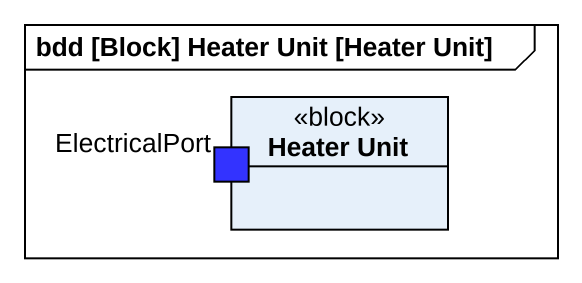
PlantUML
@startuml
mainframe bdd [Block] Heater Unit [Heater Unit]
rectangle "Heater Unit" as Heater_Unit <<block>> {
  port ElectricalPort #3333FF
}
@enduml
